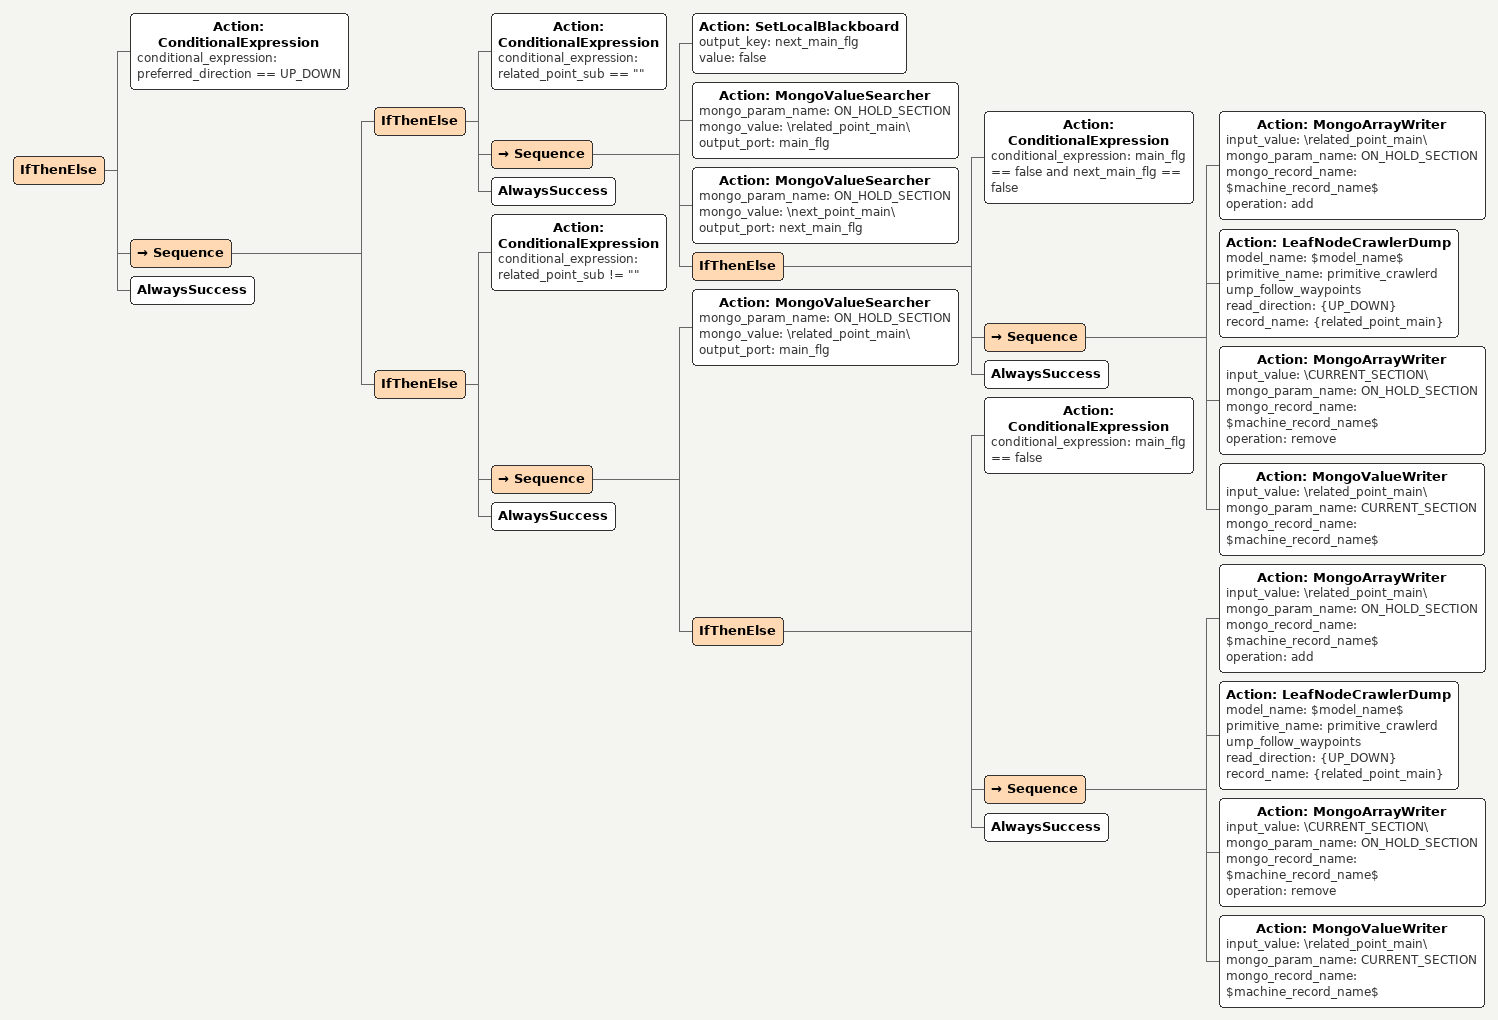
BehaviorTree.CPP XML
<IfThenElse>
    <Action ID="ConditionalExpression" conditional_expression="preferred_direction == UP_DOWN"/>
    <Sequence>
        <IfThenElse>
            <Action ID="ConditionalExpression" conditional_expression="related_point_sub == &quot;&quot;"/>
            <Sequence>
                <Action ID="SetLocalBlackboard" output_key="next_main_flg" value="false"/>
                <Action ID="MongoValueSearcher" mongo_param_name="ON_HOLD_SECTION" mongo_value="\related_point_main\" output_port="main_flg"/>
                <Action ID="MongoValueSearcher" mongo_param_name="ON_HOLD_SECTION" mongo_value="\next_point_main\" output_port="next_main_flg"/>
                <IfThenElse>
                    <Action ID="ConditionalExpression" conditional_expression="main_flg == false and next_main_flg == false"/>
                    <Sequence>
                        <Action ID="MongoArrayWriter" input_value="\related_point_main\" mongo_param_name="ON_HOLD_SECTION" mongo_record_name="$machine_record_name$" operation="add"/>
                        <Action ID="LeafNodeCrawlerDump" model_name="$model_name$" primitive_name="primitive_crawlerdump_follow_waypoints" read_direction="{UP_DOWN}" record_name="{related_point_main}"/>
                        <Action ID="MongoArrayWriter" input_value="\CURRENT_SECTION\" mongo_param_name="ON_HOLD_SECTION" mongo_record_name="$machine_record_name$" operation="remove"/>
                        <Action ID="MongoValueWriter" input_value="\related_point_main\" mongo_param_name="CURRENT_SECTION" mongo_record_name="$machine_record_name$"/>
                    </Sequence>
                    <AlwaysSuccess/>
                </IfThenElse>
            </Sequence>
            <AlwaysSuccess/>
        </IfThenElse>
        <IfThenElse>
            <Action ID="ConditionalExpression" conditional_expression="related_point_sub != &quot;&quot;"/>
            <Sequence>
                <Action ID="MongoValueSearcher" mongo_param_name="ON_HOLD_SECTION" mongo_value="\related_point_main\" output_port="main_flg"/>
                <IfThenElse>
                    <Action ID="ConditionalExpression" conditional_expression="main_flg == false"/>
                    <Sequence>
                        <Action ID="MongoArrayWriter" input_value="\related_point_main\" mongo_param_name="ON_HOLD_SECTION" mongo_record_name="$machine_record_name$" operation="add"/>
                        <Action ID="LeafNodeCrawlerDump" model_name="$model_name$" primitive_name="primitive_crawlerdump_follow_waypoints" read_direction="{UP_DOWN}" record_name="{related_point_main}"/>
                        <Action ID="MongoArrayWriter" input_value="\CURRENT_SECTION\" mongo_param_name="ON_HOLD_SECTION" mongo_record_name="$machine_record_name$" operation="remove"/>
                        <Action ID="MongoValueWriter" input_value="\related_point_main\" mongo_param_name="CURRENT_SECTION" mongo_record_name="$machine_record_name$"/>
                    </Sequence>
                    <AlwaysSuccess/>
                </IfThenElse>
            </Sequence>
            <AlwaysSuccess/>
        </IfThenElse>
    </Sequence>
    <AlwaysSuccess/>
</IfThenElse>
